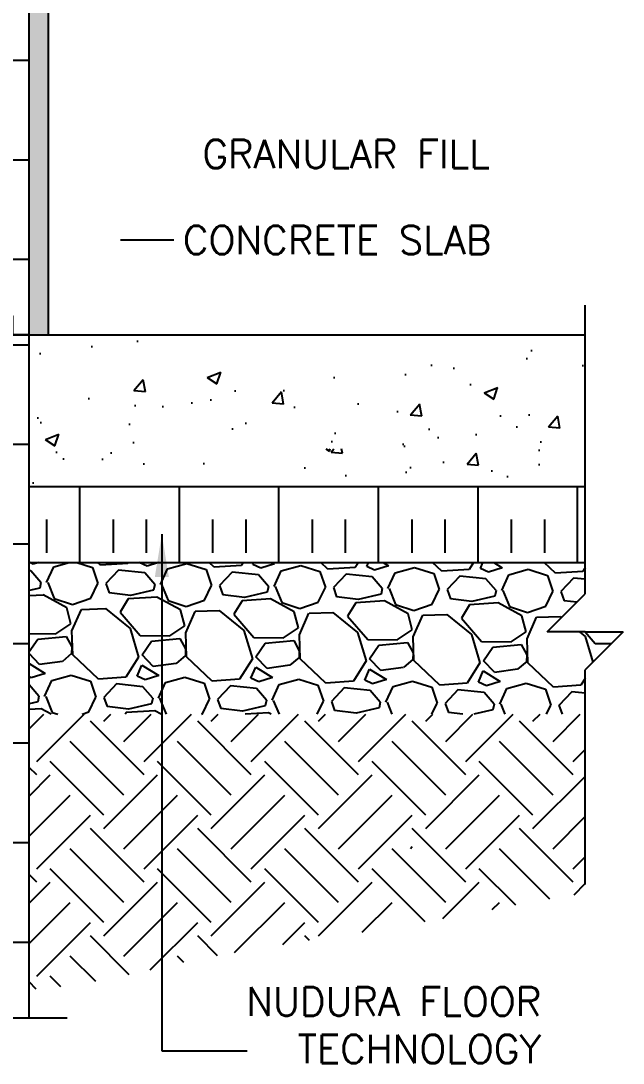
# Model space of a CAD drawing. Header units: inches. Extents: x -53.9 to -9.3, y -18.5 to 74.9.
# Drawn here: x -25.18 to -9.3, y 18.68 to 46.16 of the extents above; entities that cross this region are included whole.
import ezdxf
from ezdxf.enums import TextEntityAlignment as Align

# ---------------------------------------------------------------- set-up
doc = ezdxf.new("R2010")
doc.units = ezdxf.units.IN
doc.header["$MEASUREMENT"] = 0
doc.linetypes.add('DASHEDX2', pattern=[1.5, 1, -0.5])
for name, color, linetype in [('HATCH', 12, 'Continuous'), ('line25', 2, 'Continuous'), ('LINE50', 5, 'Continuous'), ('LINE9', 9, 'Continuous'), ('TEXT', 4, 'Continuous')]:
    doc.layers.add(name, color=color, linetype=linetype)
doc.styles.add('DIM', font='romans.shx', dxfattribs={"width": 0.7})
doc.styles.add('ROMANS', font='romans.shx', dxfattribs={"height": 1.125})
doc.dimstyles.new('ext_12', dxfattribs={"dimscale": 12, "dimtxt": 0.09375, "dimasz": 0.09375, "dimexe": 0.09375, "dimexo": 0.0625, "dimgap": 0.0625, "dimtad": 1, "dimdec": 1, "dimzin": 3, "dimdsep": 46, "dimlunit": 4, "dimtxsty": 'DIM', "dimcen": 0.09, "dimdle": 0.09375, "dimclrt": 4, "dimadec": 0, "dimazin": 0, "dimtfac": 1, "dimtdec": 1, "dimtmove": 2, "dimatfit": 3, "dimfxl": 0, "dimfrac": 2, "dimtolj": 1, "dimtzin": 0, "dimarcsym": 0})

msp = doc.modelspace()

# ---------------------------------------------------------------- hatches: boundary and pattern name
h = msp.add_hatch()
h.set_pattern_fill('AR-CONC', color=12, scale=0.02, style=0)
h.set_pattern_definition([(50, (-1264.601, -69.183), (3.6436934, -0.318782), [0.381, -4.191]), (355, (-1264.601, -69.183), (-0.704857, 3.821133), [0.3048, -3.3528]), (100.451, (-1264.2972, -69.2095), (2.93885, 3.502334), [0.3238, -3.5618]), (46.1842, (-1264.601, -68.167), (5.421581, -0.840847), [0.5715, -6.2865]), (96.6356, (-1264.149, -68.237), (4.748085, 4.948511), [0.4857, -5.3427]), (351.184, (-1264.601, -68.167), (4.748092, 4.948502), [0.4572, -5.0292]), (21, (-1264.093, -68.421), (3.0322976, -2.0453104), [0.381, -4.191]), (326, (-1264.093, -68.421), (1.236041, 3.683759), [0.3048, -3.3528]), (71.4514, (-1263.8402, -68.5913), (4.26833, 1.638457), [0.3238, -3.5618]), (37.5, (-1264.6009, -69.1829), (0.061772, 1.6911008), [0, -3.31216, 0, -3.4036, 0, -3.3655]), (7.5, (-1264.6009, -69.1829), (1.3363933, 2.0036115), [0, -1.94056, 0, -3.23596, 0, -1.2827]), (327.5, (-1265.7337, -69.1829), (2.7118119, -0.1145749), [0, -1.27, 0, -3.9624, 0, -5.2578]), (317.5, (-1266.2417, -69.183), (2.9625836, 0.50853), [0, -1.651, 0, -2.63144, 0, -3.7338])])
h.paths.add_polyline_path([(-10.299, 37.882), (-23.626, 37.882), (-23.626, 35.14), (-23.626, 34.882), (-10.299, 34.882)])
h.paths.add_polyline_path([(-23.626, 37.882), (-24.959, 37.882), (-24.959, 34.882), (-23.626, 34.882), (-23.626, 35.14)])
h = msp.add_hatch()
h.set_pattern_fill('AR-CONC', color=12, scale=0.5, style=0)
h.paths.add_polyline_path([(-23.83, 34.882), (-24.959, 34.882), (-24.959, 33.882), (-23.83, 33.882)])
h = msp.add_hatch()
h.set_pattern_fill('AR-CONC', color=12, scale=0.5, style=0)
h.paths.add_polyline_path([(-10.299, 33.882), (-10.299, 34.882), (-23.83, 34.882), (-23.83, 33.882)])
at = {"layer": 'HATCH'}
h = msp.add_hatch(dxfattribs=at)
h.set_pattern_fill('AR-SAND', color=256, scale=0.25, style=0)
h.paths.add_polyline_path([(-24.459, 73.882), (-24.959, 73.882), (-24.959, 55.882), (-24.959, 37.882), (-24.459, 37.882)])
h = msp.add_hatch(dxfattribs=at)
h.set_pattern_fill('INSUL', color=256, scale=7, style=0)
h.set_pattern_definition([(180, (2898.5772, -359.1271), (0, 2.625), []), (180, (2898.5772, -358.2521), (0, 2.625), [0.875, -0.875]), (180, (2898.5772, -357.3771), (0, 2.625), [0.875, -0.875])])
h.paths.add_polyline_path([(-24.959, 37.882), (-25.397, 37.882), (-25.397, 38.382), (-26.897, 38.382), (-26.897, 37.882), (-27.584, 37.882), (-27.584, 55.882), (-26.897, 55.882), (-26.897, 56.382), (-25.397, 56.382), (-25.397, 55.882), (-24.959, 55.882)])
h = msp.add_hatch(dxfattribs=at)
h.set_pattern_fill('INSUL', color=256, scale=7, style=0)
h.set_pattern_definition([(180, (2898.5772, -377.1271), (0, 2.625), []), (180, (2898.5772, -376.2521), (0, 2.625), [0.875, -0.875]), (180, (2898.5772, -375.3771), (0, 2.625), [0.875, -0.875])])
h.paths.add_polyline_path([(-24.959, 19.882), (-25.397, 19.882), (-25.397, 20.382), (-26.897, 20.382), (-26.897, 19.882), (-27.584, 19.882), (-27.584, 37.882), (-26.897, 37.882), (-26.897, 38.382), (-25.397, 38.382), (-25.397, 37.882), (-24.959, 37.882)])
h = msp.add_hatch(dxfattribs=at)
h.set_pattern_fill('INSUL', color=256, scale=7, angle=90, style=0)
h.set_pattern_definition([(270, (-7e-15, 62.7647), (-2.625, -2e-16), []), (270, (-0.875, 62.7647), (-2.625, -2e-16), [0.875, -0.875]), (270, (-1.75, 62.7647), (-2.625, -2e-16), [0.875, -0.875])])
h.paths.add_polyline_path([(-10.299, 33.882), (-10.299, 31.882), (-24.959, 31.882), (-24.959, 33.882)])

# ---------------------------------------------------------------- linework, layer by layer
for p, q in [((-24.85, 31.84), (-24.943, 31.882)), ((-24.715, 31.882), (-24.85, 31.84)), ((-24.311, 31.771), (-23.906, 31.882)), ((-23.704, 31.882), (-23.291, 31.753)), ((-23.08, 31.809), (-23.157, 31.882)), ((-22.342, 31.882), (-22.359, 31.857)), ((-22.059, 31.882), (-22.058, 31.882)), ((-21.85, 31.788), (-22.059, 31.882)), ((-21.549, 31.882), (-21.85, 31.788)), ((-20.08, 31.757), (-20.213, 31.882)), ((-19.31, 31.882), (-19.359, 31.804)), ((-19.059, 31.829), (-19.037, 31.882)), ((-18.542, 31.882), (-18.489, 31.849)), ((-17.081, 31.705), (-17.269, 31.882)), ((-16.277, 31.882), (-16.36, 31.752)), ((-16.06, 31.777), (-16.015, 31.882)), ((-15.626, 31.882), (-15.489, 31.797)), ((-14.081, 31.652), (-14.325, 31.882)), ((-13.244, 31.882), (-13.36, 31.7)), ((-13.06, 31.724), (-12.994, 31.882)), ((-12.711, 31.882), (-12.49, 31.744)), ((-11.082, 31.6), (-11.381, 31.882)), ((-24.913, 31.661), (-24.959, 31.666)), ((-24.648, 31.357), (-24.913, 31.661)), ((-24.498, 31.354), (-24.311, 31.771)), ((-23.291, 31.753), (-23.148, 31.33)), ((-22.359, 31.857), (-23.08, 31.809)), ((-22.602, 31.681), (-22.938, 31.326)), ((-21.913, 31.609), (-22.602, 31.681)), ((-21.649, 31.304), (-21.913, 31.609)), ((-21.499, 31.302), (-21.311, 31.718)), ((-21.311, 31.719), (-20.799, 31.86)), ((-20.799, 31.86), (-20.291, 31.701)), ((-20.292, 31.701), (-20.149, 31.278)), ((-19.36, 31.805), (-20.08, 31.757)), ((-19.603, 31.628), (-19.939, 31.274)), ((-18.914, 31.557), (-19.603, 31.629)), ((-18.851, 31.736), (-19.059, 31.829)), ((-18.489, 31.849), (-18.851, 31.735)), ((-18.499, 31.249), (-18.312, 31.666)), ((-18.312, 31.666), (-17.799, 31.807)), ((-17.799, 31.807), (-17.292, 31.648)), ((-17.292, 31.648), (-17.149, 31.226)), ((-16.36, 31.752), (-17.081, 31.705)), ((-15.851, 31.683), (-16.06, 31.777)), ((-15.489, 31.797), (-15.851, 31.683)), ((-15.5, 31.197), (-15.312, 31.614)), ((-15.312, 31.614), (-14.8, 31.755)), ((-14.8, 31.755), (-14.292, 31.596)), ((-13.36, 31.7), (-14.081, 31.652)), ((-12.852, 31.631), (-13.06, 31.724)), ((-12.49, 31.744), (-12.852, 31.631)), ((-12.313, 31.561), (-11.8, 31.703)), ((-11.8, 31.703), (-11.293, 31.544)), ((-10.361, 31.647), (-11.082, 31.6)), ((-10.299, 31.744), (-10.361, 31.647)), ((-24.648, 31.357), (-24.681, 31.207)), ((-24.468, 31.353), (-24.296, 30.93)), ((-23.335, 30.944), (-23.148, 31.33)), ((-22.938, 31.327), (-22.853, 31.085)), ((-18.649, 31.252), (-18.914, 31.557)), ((-16.603, 31.576), (-16.939, 31.222)), ((-15.914, 31.504), (-16.603, 31.576)), ((-15.65, 31.2), (-15.914, 31.504)), ((-14.293, 31.596), (-14.15, 31.173)), ((-13.604, 31.523), (-13.94, 31.169)), ((-12.915, 31.452), (-13.604, 31.524)), ((-12.65, 31.147), (-12.915, 31.452)), ((-12.5, 31.145), (-12.313, 31.561)), ((-11.293, 31.543), (-11.15, 31.121)), ((-10.604, 31.471), (-10.94, 31.117)), ((-10.299, 31.44), (-10.604, 31.471)), ((-24.681, 31.207), (-24.959, 31.143)), ((-22.284, 31.015), (-22.853, 31.085)), ((-21.681, 31.155), (-22.284, 31.015)), ((-21.649, 31.304), (-21.681, 31.155)), ((-21.469, 31.301), (-21.296, 30.878)), ((-20.336, 30.891), (-20.149, 31.278)), ((-19.939, 31.274), (-19.853, 31.033)), ((-18.682, 31.102), (-19.284, 30.963)), ((-18.649, 31.252), (-18.682, 31.103)), ((-18.469, 31.249), (-18.297, 30.826)), ((-17.336, 30.839), (-17.149, 31.226)), ((-16.939, 31.222), (-16.854, 30.98)), ((-15.682, 31.05), (-16.285, 30.911)), ((-15.65, 31.2), (-15.682, 31.05)), ((-15.47, 31.196), (-15.297, 30.773)), ((-14.337, 30.787), (-14.15, 31.173)), ((-13.94, 31.17), (-13.854, 30.928)), ((-12.65, 31.147), (-12.683, 30.998)), ((-12.47, 31.144), (-12.297, 30.721)), ((-11.337, 30.734), (-11.15, 31.121)), ((-10.94, 31.117), (-10.855, 30.876)), ((-24.594, 31.025), (-24.959, 31.003)), ((-23.97, 30.685), (-24.594, 31.026)), ((-24.296, 30.93), (-23.818, 30.772)), ((-23.818, 30.772), (-23.335, 30.944)), ((-22.345, 30.926), (-22.561, 30.57)), ((-21.594, 30.973), (-22.345, 30.926)), ((-20.97, 30.632), (-21.594, 30.973)), ((-21.296, 30.878), (-20.819, 30.72)), ((-20.819, 30.72), (-20.336, 30.891)), ((-19.284, 30.963), (-19.853, 31.033)), ((-19.345, 30.874), (-19.562, 30.518)), ((-18.595, 30.921), (-19.346, 30.874)), ((-17.971, 30.58), (-18.595, 30.921)), ((-18.296, 30.826), (-17.819, 30.667)), ((-17.819, 30.667), (-17.336, 30.839)), ((-16.285, 30.911), (-16.853, 30.981)), ((-16.346, 30.822), (-16.562, 30.465)), ((-15.595, 30.868), (-16.346, 30.821)), ((-14.971, 30.528), (-15.595, 30.869)), ((-14.82, 30.615), (-14.337, 30.787)), ((-13.285, 30.858), (-13.854, 30.928)), ((-12.596, 30.816), (-13.347, 30.769)), ((-12.683, 30.998), (-13.285, 30.858)), ((-11.972, 30.475), (-12.596, 30.816)), ((-10.52, 30.835), (-10.854, 30.876)), ((-23.857, 30.263), (-23.97, 30.685)), ((-23.831, 30.082), (-23.581, 30.648)), ((-23.58, 30.648), (-22.95, 30.667)), ((-22.95, 30.667), (-22.299, 30.145)), ((-22.562, 30.57), (-22.032, 29.961)), ((-20.858, 30.21), (-20.97, 30.632)), ((-20.831, 30.029), (-20.581, 30.595)), ((-20.581, 30.596), (-19.95, 30.615)), ((-19.95, 30.615), (-19.299, 30.093)), ((-19.562, 30.518), (-19.033, 29.908)), ((-17.858, 30.158), (-17.971, 30.58)), ((-17.831, 29.977), (-17.582, 30.543)), ((-17.581, 30.543), (-16.951, 30.562)), ((-16.951, 30.562), (-16.3, 30.041)), ((-15.297, 30.773), (-14.82, 30.615)), ((-14.858, 30.106), (-14.971, 30.528)), ((-14.582, 30.491), (-13.951, 30.51)), ((-13.951, 30.51), (-13.3, 29.988)), ((-13.346, 30.769), (-13.563, 30.413)), ((-12.297, 30.721), (-11.82, 30.563)), ((-11.82, 30.563), (-11.337, 30.734)), ((-24.252, 29.999), (-23.857, 30.262)), ((-16.563, 30.465), (-16.033, 29.856)), ((-14.832, 29.925), (-14.582, 30.49)), ((-13.563, 30.413), (-13.034, 29.804)), ((-11.859, 30.053), (-11.972, 30.475)), ((-11.832, 29.872), (-11.583, 30.438)), ((-11.582, 30.439), (-10.952, 30.458)), ((-10.952, 30.458), (-10.921, 30.433)), ((-24.959, 30.012), (-24.252, 30)), ((-23.811, 29.452), (-23.83, 30.082)), ((-22.299, 30.146), (-22.072, 29.391)), ((-22.032, 29.961), (-21.252, 29.947)), ((-21.252, 29.947), (-20.858, 30.21)), ((-20.812, 29.399), (-20.831, 30.03)), ((-19.299, 30.093), (-19.073, 29.339)), ((-18.253, 29.894), (-17.858, 30.158)), ((-17.812, 29.347), (-17.831, 29.977)), ((-16.3, 30.041), (-16.073, 29.287)), ((-15.253, 29.842), (-14.859, 30.105)), ((-13.3, 29.988), (-13.073, 29.234)), ((-12.254, 29.79), (-11.859, 30.053)), ((-10.45, 30.056), (-10.301, 29.936)), ((-10.299, 30.056), (-10.034, 29.751)), ((-24.959, 29.533), (-24.734, 29.858)), ((-24.734, 29.858), (-23.983, 29.935)), ((-23.983, 29.935), (-23.838, 29.662)), ((-21.981, 29.45), (-21.735, 29.806)), ((-21.735, 29.806), (-20.983, 29.883)), ((-20.983, 29.882), (-20.838, 29.61)), ((-19.033, 29.908), (-18.253, 29.895)), ((-18.982, 29.397), (-18.735, 29.753)), ((-18.735, 29.753), (-17.984, 29.83)), ((-17.984, 29.83), (-17.838, 29.557)), ((-16.033, 29.856), (-15.253, 29.842)), ((-15.982, 29.345), (-15.736, 29.701)), ((-15.736, 29.701), (-14.984, 29.778)), ((-14.984, 29.778), (-14.839, 29.505)), ((-14.813, 29.295), (-14.832, 29.925)), ((-13.034, 29.804), (-12.254, 29.79)), ((-12.736, 29.649), (-11.985, 29.725)), ((-11.985, 29.725), (-11.839, 29.453)), ((-11.813, 29.242), (-11.832, 29.873)), ((-10.301, 29.936), (-10.097, 29.258)), ((-10.034, 29.751), (-9.611, 29.744)), ((-24.686, 29.197), (-24.959, 29.48)), ((-23.84, 29.483), (-24.084, 29.277)), ((-23.838, 29.662), (-23.841, 29.482)), ((-23.132, 28.81), (-23.811, 29.452)), ((-21.686, 29.145), (-21.981, 29.45)), ((-20.841, 29.43), (-21.085, 29.224)), ((-20.838, 29.61), (-20.841, 29.43)), ((-17.839, 29.558), (-17.842, 29.378)), ((-14.839, 29.505), (-14.842, 29.325)), ((-12.982, 29.293), (-12.736, 29.648)), ((-11.839, 29.453), (-11.843, 29.273)), ((-24.959, 29.216), (-24.54, 28.954)), ((-24.084, 29.276), (-24.686, 29.197)), ((-22.072, 29.391), (-22.411, 28.857)), ((-22.111, 28.882), (-21.986, 29.18)), ((-21.986, 29.18), (-21.541, 28.902)), ((-21.085, 29.224), (-21.686, 29.145)), ((-20.133, 28.757), (-20.812, 29.399)), ((-19.072, 29.339), (-19.412, 28.805)), ((-19.111, 28.83), (-18.986, 29.127)), ((-18.986, 29.127), (-18.541, 28.85)), ((-18.687, 29.092), (-18.982, 29.397)), ((-18.085, 29.172), (-18.687, 29.092)), ((-17.841, 29.378), (-18.085, 29.172)), ((-17.133, 28.705), (-17.812, 29.347)), ((-16.073, 29.287), (-16.412, 28.752)), ((-15.687, 29.04), (-15.982, 29.345)), ((-14.842, 29.326), (-15.085, 29.12)), ((-14.134, 28.653), (-14.813, 29.295)), ((-13.073, 29.234), (-13.412, 28.7)), ((-12.688, 28.988), (-12.982, 29.293)), ((-11.842, 29.273), (-12.086, 29.067)), ((-11.134, 28.6), (-11.813, 29.242)), ((-24.902, 28.841), (-24.959, 28.866)), ((-24.54, 28.954), (-24.902, 28.841)), ((-24.363, 28.771), (-23.851, 28.912)), ((-23.851, 28.912), (-23.343, 28.754)), ((-22.411, 28.857), (-23.132, 28.81)), ((-21.903, 28.788), (-22.111, 28.882)), ((-21.54, 28.902), (-21.903, 28.788)), ((-21.364, 28.719), (-20.851, 28.86)), ((-20.851, 28.86), (-20.344, 28.701)), ((-16.112, 28.777), (-15.987, 29.075)), ((-15.987, 29.075), (-15.541, 28.797)), ((-15.086, 29.119), (-15.687, 29.04)), ((-13.112, 28.725), (-12.987, 29.023)), ((-12.987, 29.023), (-12.542, 28.745)), ((-12.086, 29.067), (-12.688, 28.987)), ((-24.701, 28.357), (-24.959, 28.655)), ((-24.551, 28.354), (-24.363, 28.771)), ((-23.343, 28.753), (-23.201, 28.331)), ((-22.655, 28.681), (-22.991, 28.327)), ((-21.966, 28.609), (-22.655, 28.681)), ((-21.701, 28.305), (-21.966, 28.609)), ((-21.551, 28.302), (-21.364, 28.719)), ((-20.344, 28.701), (-20.201, 28.278)), ((-19.412, 28.805), (-20.133, 28.758)), ((-19.655, 28.629), (-19.991, 28.274)), ((-18.966, 28.557), (-19.655, 28.629)), ((-18.903, 28.736), (-19.111, 28.83)), ((-18.541, 28.85), (-18.903, 28.736)), ((-18.552, 28.25), (-18.364, 28.667)), ((-18.364, 28.667), (-17.852, 28.808)), ((-17.852, 28.808), (-17.344, 28.649)), ((-17.344, 28.649), (-17.202, 28.226)), ((-16.412, 28.753), (-17.133, 28.705)), ((-16.656, 28.576), (-16.992, 28.222)), ((-15.967, 28.505), (-16.656, 28.577)), ((-15.904, 28.684), (-16.112, 28.777)), ((-15.541, 28.797), (-15.903, 28.684)), ((-15.552, 28.197), (-15.365, 28.614)), ((-15.365, 28.614), (-14.852, 28.755)), ((-14.852, 28.755), (-14.345, 28.596)), ((-14.345, 28.596), (-14.202, 28.174)), ((-13.413, 28.7), (-14.134, 28.653)), ((-12.904, 28.631), (-13.112, 28.725)), ((-12.542, 28.745), (-12.904, 28.631)), ((-12.365, 28.562), (-11.853, 28.703)), ((-11.852, 28.703), (-11.345, 28.544)), ((-10.413, 28.648), (-11.134, 28.6)), ((-10.299, 28.827), (-10.413, 28.648)), ((-24.701, 28.357), (-24.733, 28.208)), ((-24.521, 28.354), (-24.348, 27.931)), ((-23.388, 27.944), (-23.201, 28.331)), ((-22.991, 28.327), (-22.905, 28.086)), ((-21.701, 28.305), (-21.734, 28.155)), ((-21.521, 28.302), (-21.35, 27.882)), ((-18.701, 28.252), (-18.966, 28.557)), ((-15.702, 28.2), (-15.967, 28.505)), ((-13.656, 28.524), (-13.992, 28.17)), ((-12.967, 28.452), (-13.656, 28.524)), ((-12.702, 28.148), (-12.967, 28.452)), ((-12.553, 28.145), (-12.365, 28.562)), ((-11.345, 28.544), (-11.203, 28.121)), ((-10.656, 28.471), (-10.993, 28.117)), ((-10.299, 28.435), (-10.656, 28.472)), ((-24.733, 28.208), (-24.959, 28.155)), ((-24.383, 27.882), (-24.646, 28.026)), ((-22.336, 28.016), (-22.905, 28.086)), ((-21.734, 28.155), (-22.336, 28.016)), ((-20.388, 27.892), (-20.201, 28.279)), ((-19.991, 28.275), (-19.905, 28.033)), ((-19.336, 27.964), (-19.905, 28.034)), ((-18.734, 28.103), (-19.337, 27.963)), ((-18.701, 28.252), (-18.734, 28.103)), ((-18.522, 28.249), (-18.372, 27.882)), ((-17.368, 27.882), (-17.202, 28.226)), ((-16.992, 28.222), (-16.906, 27.981)), ((-15.735, 28.05), (-16.337, 27.911)), ((-15.702, 28.2), (-15.734, 28.051)), ((-15.522, 28.197), (-15.394, 27.882)), ((-14.343, 27.882), (-14.202, 28.174)), ((-13.992, 28.17), (-13.906, 27.929)), ((-12.702, 28.148), (-12.735, 27.998)), ((-12.522, 28.145), (-12.415, 27.882)), ((-11.318, 27.882), (-11.203, 28.122)), ((-10.993, 28.118), (-10.909, 27.882)), ((-24.646, 28.026), (-24.959, 28.006)), ((-24.959, 27.495), (-24.572, 27.882)), ((-24.758, 26.635), (-23.511, 27.882)), ((-24.348, 27.931), (-24.202, 27.882)), ((-23.561, 27.882), (-23.388, 27.944)), ((-22.991, 27.696), (-22.804, 27.882)), ((-22.46, 27.165), (-21.743, 27.882)), ((-22.397, 27.927), (-22.424, 27.882)), ((-21.647, 27.973), (-22.398, 27.927)), ((-21.93, 26.635), (-20.683, 27.882)), ((-21.479, 27.882), (-21.647, 27.974)), ((-20.415, 27.882), (-20.388, 27.892)), ((-20.162, 27.696), (-19.975, 27.882)), ((-19.632, 27.165), (-18.915, 27.882)), ((-18.647, 27.921), (-19.267, 27.882)), ((-19.102, 26.635), (-17.854, 27.882)), ((-18.576, 27.882), (-18.647, 27.921)), ((-17.334, 27.696), (-17.147, 27.882)), ((-16.337, 27.911), (-16.906, 27.981)), ((-16.803, 27.165), (-16.086, 27.882)), ((-16.273, 26.635), (-15.026, 27.882)), ((-14.505, 27.696), (-14.319, 27.882)), ((-13.975, 27.165), (-13.258, 27.882)), ((-13.529, 27.882), (-13.906, 27.929)), ((-13.445, 26.635), (-12.197, 27.882)), ((-12.735, 27.998), (-13.235, 27.882)), ((-11.677, 27.696), (-11.49, 27.882)), ((-11.147, 27.165), (-10.43, 27.882)), ((-21.93, 26.281), (-23.344, 27.696)), ((-19.102, 26.281), (-20.516, 27.696)), ((-16.273, 26.281), (-17.687, 27.696)), ((-13.445, 26.281), (-14.859, 27.696)), ((-10.616, 26.281), (-12.03, 27.696)), ((-22.46, 25.751), (-23.874, 27.165)), ((-19.632, 25.751), (-21.046, 27.165)), ((-16.803, 25.751), (-18.218, 27.165)), ((-13.975, 25.751), (-15.389, 27.165)), ((-11.147, 25.751), (-12.561, 27.165)), ((-10.616, 26.635), (-10.299, 26.952)), ((-24.758, 26.281), (-24.959, 26.482)), ((-22.991, 25.221), (-24.405, 26.635)), ((-20.162, 25.221), (-21.576, 26.635)), ((-17.334, 25.221), (-18.748, 26.635)), ((-14.505, 25.221), (-15.92, 26.635)), ((-11.677, 25.221), (-13.091, 26.635)), ((-24.959, 25.727), (-24.405, 26.281)), ((-22.991, 24.867), (-21.576, 26.281)), ((-20.162, 24.867), (-18.748, 26.281)), ((-17.334, 24.867), (-15.92, 26.281)), ((-14.505, 24.867), (-13.091, 26.281)), ((-11.677, 24.867), (-10.299, 26.245)), ((-24.959, 24.666), (-23.874, 25.751)), ((-22.46, 24.337), (-21.046, 25.751)), ((-19.632, 24.337), (-18.218, 25.751)), ((-16.803, 24.337), (-15.389, 25.751)), ((-13.975, 24.337), (-12.561, 25.751)), ((-24.758, 23.807), (-23.344, 25.221)), ((-21.93, 23.807), (-20.516, 25.221)), ((-19.102, 23.807), (-17.687, 25.221)), ((-16.273, 23.807), (-14.859, 25.221)), ((-13.445, 23.807), (-12.03, 25.221)), ((-11.147, 24.337), (-10.299, 25.185)), ((-21.93, 23.453), (-23.344, 24.867)), ((-19.102, 23.453), (-20.516, 24.867)), ((-16.273, 23.453), (-17.687, 24.867)), ((-13.445, 23.453), (-14.859, 24.867)), ((-10.616, 23.453), (-12.03, 24.867)), ((-22.46, 22.923), (-23.874, 24.337)), ((-19.632, 22.923), (-21.046, 24.337)), ((-16.803, 22.923), (-18.218, 24.337)), ((-13.975, 22.923), (-15.389, 24.337)), ((-14.909, 24.342), (-14.859, 24.392)), ((-11.232, 23.009), (-12.561, 24.337)), ((-10.616, 23.807), (-10.299, 24.124)), ((-24.758, 23.453), (-24.959, 23.654)), ((-22.991, 22.392), (-24.405, 23.807)), ((-20.162, 22.392), (-21.576, 23.807)), ((-17.334, 22.392), (-18.748, 23.807)), ((-14.522, 22.41), (-15.92, 23.807)), ((-12.131, 22.846), (-13.091, 23.807)), ((-24.959, 22.898), (-24.405, 23.453)), ((-22.991, 22.039), (-21.576, 23.453)), ((-20.162, 22.039), (-18.748, 23.453)), ((-17.334, 22.039), (-15.92, 23.453)), ((-14.05, 22.495), (-13.091, 23.453)), ((-10.592, 23.124), (-10.299, 23.417)), ((-24.959, 21.838), (-23.874, 22.923)), ((-22.46, 21.508), (-21.046, 22.923)), ((-19.541, 21.599), (-18.218, 22.923)), ((-16.177, 22.135), (-15.389, 22.923)), ((-12.751, 22.733), (-12.561, 22.923)), ((-24.758, 20.978), (-23.344, 22.392)), ((-21.767, 21.141), (-20.516, 22.392)), ((-18.269, 21.811), (-17.687, 22.392)), ((-22.319, 21.014), (-23.344, 22.039)), ((-19.994, 21.517), (-20.516, 22.039)), ((-17.569, 21.92), (-17.687, 22.039)), ((-23.2, 20.834), (-23.874, 21.508)), ((-20.879, 21.342), (-21.046, 21.508)), ((-24.126, 20.699), (-24.405, 20.978)), ((-24.772, 20.638), (-24.959, 20.826))]:
    msp.add_line(p, q, dxfattribs=at)
at = {"layer": 'line25'}
for p, q in [((-24.959, 33.882), (-10.299, 33.882)), ((-24.959, 31.882), (-10.299, 31.882))]:
    msp.add_line(p, q, dxfattribs=at)
at = {"layer": 'LINE50'}
for p, q in [((-24.959, 37.882), (-24.959, 55.882)), ((-24.959, 19.882), (-24.959, 37.882)), ((-24.959, 37.882), (-10.299, 37.882))]:
    msp.add_line(p, q, dxfattribs=at)
for points in [[(-24.959, 37.882), (-25.397, 37.882), (-25.397, 38.382), (-26.897, 38.382), (-26.897, 37.882), (-27.584, 37.882)], [(-27.584, 37.882), (-26.897, 37.882), (-26.897, 38.382), (-25.397, 38.382), (-25.397, 37.882), (-24.959, 37.882)]]:
    msp.add_lwpolyline(points, dxfattribs=at)
at = {"layer": 'LINE9'}
for p, q in [((-24.459, 73.882), (-24.459, 37.882)), ((-10.299, 31.056), (-10.299, 38.666)), ((-11.299, 30.056), (-10.299, 31.056)), ((-10.299, 30.056), (-11.299, 30.056)), ((-10.299, 30.056), (-9.299, 30.056)), ((-9.299, 30.056), (-10.299, 29.056)), ((-10.299, 23.396), (-10.299, 29.056)), ((-29.584, 19.882), (-23.959, 19.882))]:
    msp.add_line(p, q, dxfattribs=at)
at = {"layer": 'TEXT'}
msp.add_line((-21.142, 40.383), (-22.552, 40.383), dxfattribs=at)
for points in [[(-23.83, 31.082, 0, 0.36, 0), (-23.83, 32.162, 0, 0, 0), (-23.83, 42.654, 0, 0, 0), (-20.516, 42.654, 0, 0, 0)], [(-22.552, 37.642, 0, 0.36, 0), (-22.552, 38.722, 0, 0, 0), (-22.552, 40.383, 0, 0, 0)]]:
    msp.add_lwpolyline(points, format="xyseb", dxfattribs=at)

# ---------------------------------------------------------------- texts
at = {"layer": 'TEXT', "style": 'ROMANS'}
for s, p in [(' GRANULAR FILL', (-20.906, 42.654)), (' CONCRETE SLAB', (-21.418, 40.383))]:
    msp.add_text(s, height=0.75, dxfattribs=at).set_placement(p, align=Align.MIDDLE_LEFT)
at = {"layer": 'TEXT', "linetype": 'DASHEDX2', "insert": (-11.456, 19.685), "char_height": 0.75, "width": 10.16974, "attachment_point": 6, "style": 'ROMANS'}
msp.add_mtext('NUDURA FLOOR TECHNOLOGY', dxfattribs=at)

# ---------------------------------------------------------------- leaders
at = {"layer": 'TEXT'}
msp.add_leader([(-21.461, 32.627), (-21.461, 19.01), (-19.215, 19.01)], dimstyle='ext_12', override={"dimgap": 0.0625, "dimtad": 0}, dxfattribs=at)

doc.saveas('drawing.dxf')
